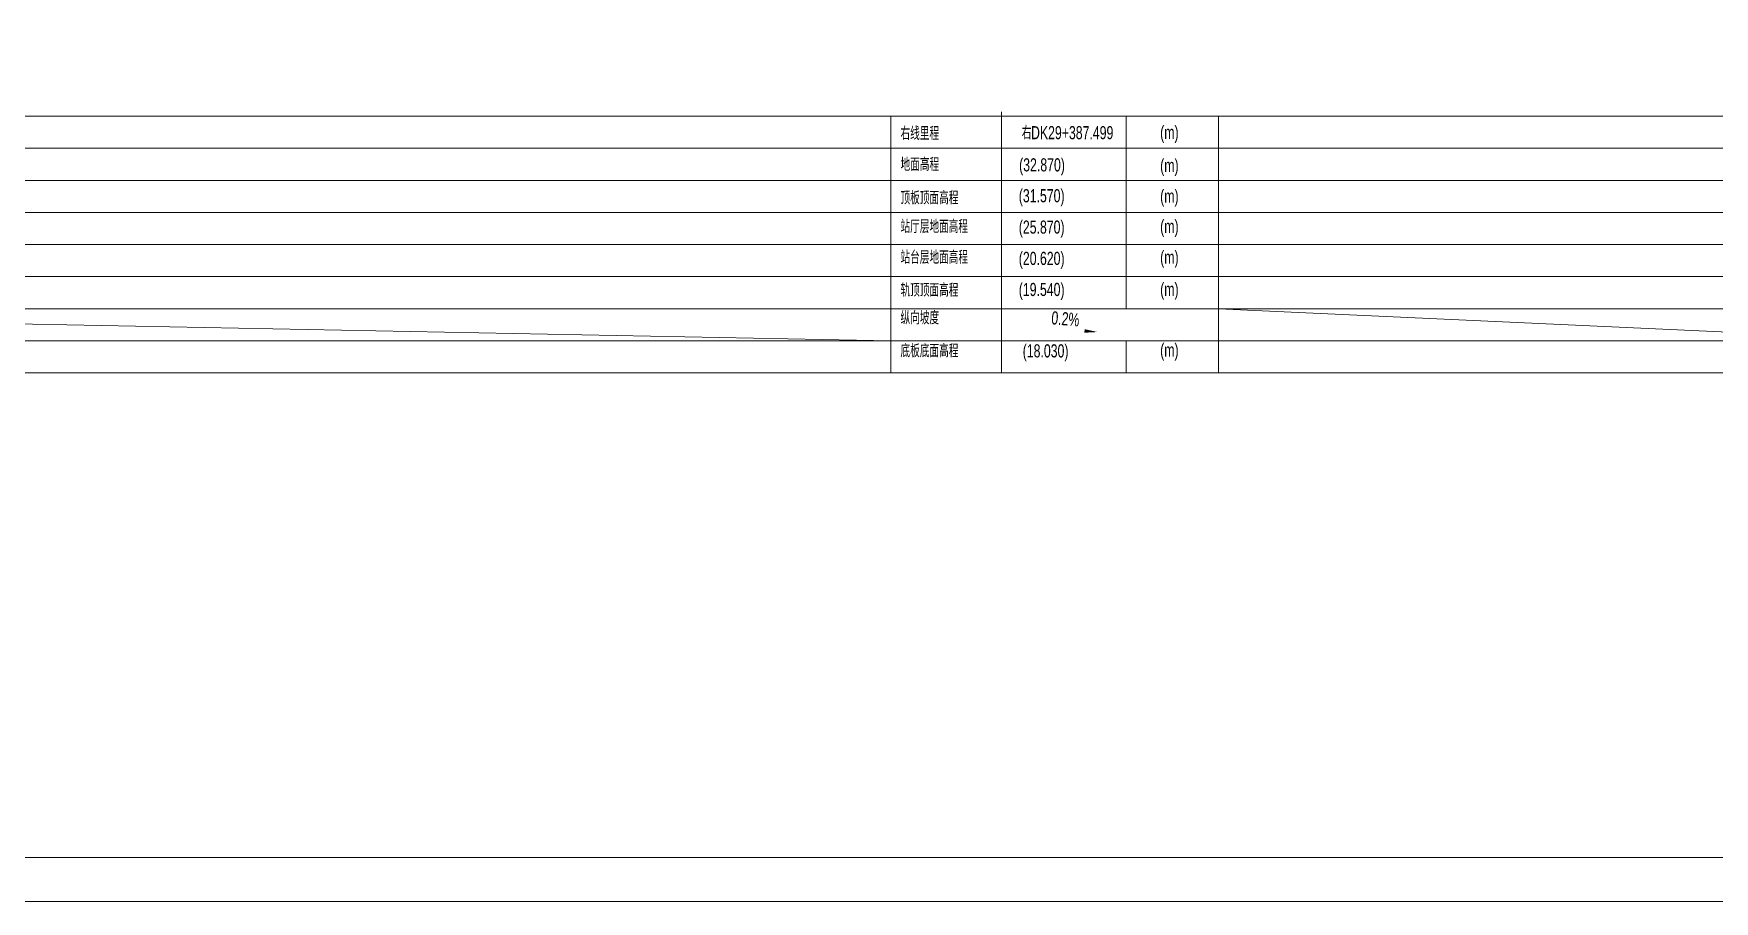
# Model space of a CAD drawing. Extents: x 4 to 13611208, y -605838 to 574722.
# Drawn here: x 13237547 to 13352782, y -419907 to -360409 of the extents above; entities that cross this region are included whole.
import ezdxf

# ---------------------------------------------------------------- set-up
doc = ezdxf.new("R2010")
doc.units = 0
doc.header["$LTSCALE"] = 1000
doc.header["$MEASUREMENT"] = 0
doc.linetypes.add('ACAD_ISO10W100', pattern=[18.5, 12, -3, 0.5, -3])
doc.layers.add('1-线路', color=8, linetype='ACAD_ISO10W100', lineweight=5)
doc.layers.add('PUB_TITLE', color=8, linetype='Continuous', lineweight=5)
doc.layers.add('PUB_TEXT', color=8, linetype='Continuous')
doc.styles.add('C', font='HZTXT_E', dxfattribs={"width": 0.7, "bigfont": 'HZTXT'})

msp = doc.modelspace()

# ---------------------------------------------------------------- linework, layer by layer
at = {"layer": '1-线路', "linetype": 'ByBlock', "ltscale": 0.1}
for p, q in [((13115697.4, -366069), (13485246.9, -366069)), ((13296322.8, -366069), (13296323.1, -383669)), ((13303897.2, -365765.8), (13303897.2, -383669)), ((13312447.2, -366069), (13312447.2, -379269)), ((13318791.5, -366069), (13318791.5, -383669)), ((13115697.4, -368269), (13485246.9, -368269)), ((13115697.4, -370469), (13485246.9, -370469)), ((13115697.5, -372669), (13485246.9, -372669)), ((13115697.5, -374869), (13485246.9, -374869)), ((13115697.5, -377069), (13485246.9, -377069)), ((13115697.6, -379269), (13485246.9, -379269)), ((13182347.4, -379269), (13296323, -381469)), ((13318791.5, -379269), (13366323, -381469)), ((13115697.6, -381469), (13485246.9, -381469)), ((13312447.2, -381469), (13312447.2, -383669)), ((13115697.7, -383669), (13485246.9, -383669))]:
    msp.add_line(p, q, dxfattribs=at)
msp.add_lwpolyline([(13305576.2, -380458.7, 0, 0, 0), (13310493.2, -380870.5, 0, 240, 0), (13309596.4, -380795.4, 0, 0, 0)], format="xyseb", dxfattribs=at)
at = {"layer": 'PUB_TITLE'}
for points in [[(13088665.2, -419906.6), (13534465.2, -419906.6), (13534465.2, -293906.6), (13088665.2, -293906.6)], [(13088665.2, -419906.6), (13534465.2, -419906.6), (13534465.2, -293906.6), (13088665.2, -293906.6)], [(13096165.2, -416906.6), (13531465.2, -416906.6), (13531465.2, -296906.6), (13096165.2, -296906.6)]]:
    msp.add_lwpolyline(points, close=True, dxfattribs=at)

# ---------------------------------------------------------------- texts
at = {"layer": '1-线路', "linetype": 'ByBlock', "style": 'C', "width": 0.7}
for s, p in [('右线里程', (13296982.6, -367702.4)), ('右', (13305300.5, -367651)), ('DK29+387.499', (13305930.5, -367651)), ('(m)', (13314784.9, -367632.3)), ('地面高程', (13296982.6, -369829.4)), ('(32.870)', (13305115.1, -369857.2)), ('(m)', (13314784.9, -369898.3)), ('(31.570)', (13305091.9, -371972)), ('(m)', (13314784.9, -372001.8)), ('顶板顶面高程', (13296982.6, -372124.4)), ('站厅层地面高程', (13296980.9, -374090.9)), ('(25.870)', (13305091.9, -374124.5)), ('(m)', (13314784.9, -374077.3)), ('站台层地面高程', (13296981.1, -376198.9)), ('(20.620)', (13305091.9, -376270.5)), ('(m)', (13314784.9, -376191.8)), ('轨顶顶面高程', (13296982.6, -378448.9)), ('(19.540)', (13305091.9, -378401)), ('(m)', (13314784.9, -378390.3)), ('纵向坡度', (13296982.5, -380345.9)), ('底板底面高程', (13296982.6, -382610.4)), ('(18.030)', (13305360.4, -382610.8)), ('(m)', (13314784.9, -382555.8))]:
    msp.add_text(s, height=900, dxfattribs=at).set_placement(p)
at = {"layer": 'PUB_TEXT', "linetype": 'ByBlock', "style": 'C', "width": 0.7}
msp.add_text('0.2%%%', height=900, rotation=355.213215, dxfattribs=at).set_placement((13307294.9, -380331.7))

doc.saveas('drawing.dxf')
